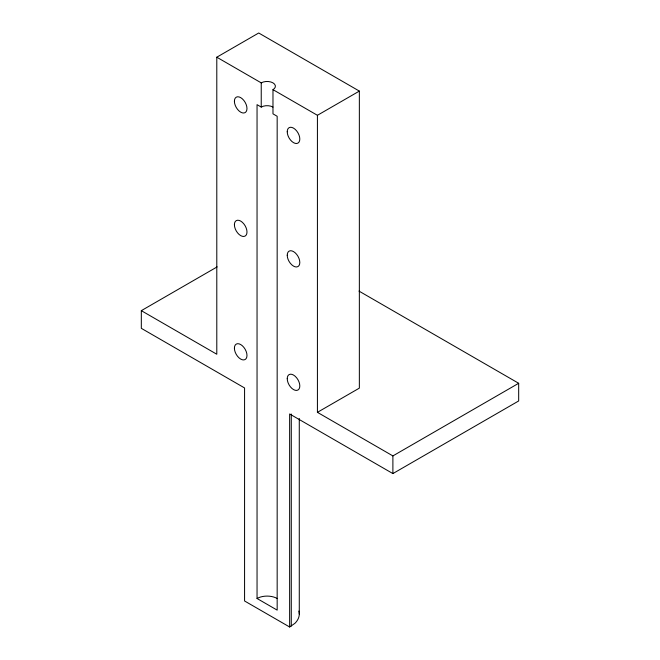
<?xml version="1.0" encoding="UTF-8"?>
<svg xmlns="http://www.w3.org/2000/svg" width="660" height="660" viewBox="0 0 660 660"><rect width="100%" height="100%" fill="white"/><g stroke="black" fill="none" stroke-linecap="round" stroke-linejoin="round"><path stroke-width="0.99" d="M217.148 266.887L141.322 310.662L141.322 328.334L244.571 387.948L244.571 600.98L289.641 627L294.971 623.279A32.175 18.579 0 0 0 298.881 611.077M216.793 57.206L258.72 33L359.353 91.096L359.353 388.129L317.419 412.335L317.419 115.302L272.976 89.644A8.3 4.793 0 0 0 272.976 82.871A8.3 4.793 0 0 0 261.236 82.871L216.793 57.206L216.793 354.238L141.322 310.662M317.419 115.302L359.353 91.096M317.419 412.335L392.89 455.911L518.678 383.287L518.678 400.958L392.89 473.583L289.641 413.968L289.641 627M272.976 107.077A8.3 4.793 0 0 0 261.236 107.077L257.045 104.651L257.045 598.496L277.167 610.12L277.167 116.275L272.976 113.85L272.976 89.644M358.99 291.093L518.678 383.287M392.89 455.911L392.89 473.583M299.277 418.457L299.277 613.99M291.283 414.051L291.283 626.051M261.236 82.871L261.236 107.077M257.045 598.496A14.231 8.217 0 0 1 277.167 598.496M287.232 255.23A8.893 5.131 60 0 0 296.67 266.962A8.893 5.131 60 0 0 296.67 254.389A8.893 5.131 60 0 0 287.232 255.23M287.232 131.769A8.893 5.131 60 0 0 296.67 143.5A8.893 5.131 60 0 0 296.67 130.927A8.893 5.131 60 0 0 287.232 131.769M287.232 378.691A8.893 5.131 60 0 0 296.67 390.423A8.893 5.131 60 0 0 296.67 377.85A8.893 5.131 60 0 0 287.232 378.691M234.399 348.183A8.893 5.131 60 0 0 243.837 359.923A8.893 5.131 60 0 0 243.837 347.341A8.893 5.131 60 0 0 234.399 348.183M234.399 101.269A8.893 5.131 60 0 0 243.837 113A8.893 5.131 60 0 0 243.837 100.427A8.893 5.131 60 0 0 234.399 101.269M234.399 224.73A8.893 5.131 60 0 0 243.837 236.462A8.893 5.131 60 0 0 243.837 223.88A8.893 5.131 60 0 0 234.399 224.73"/></g></svg>
